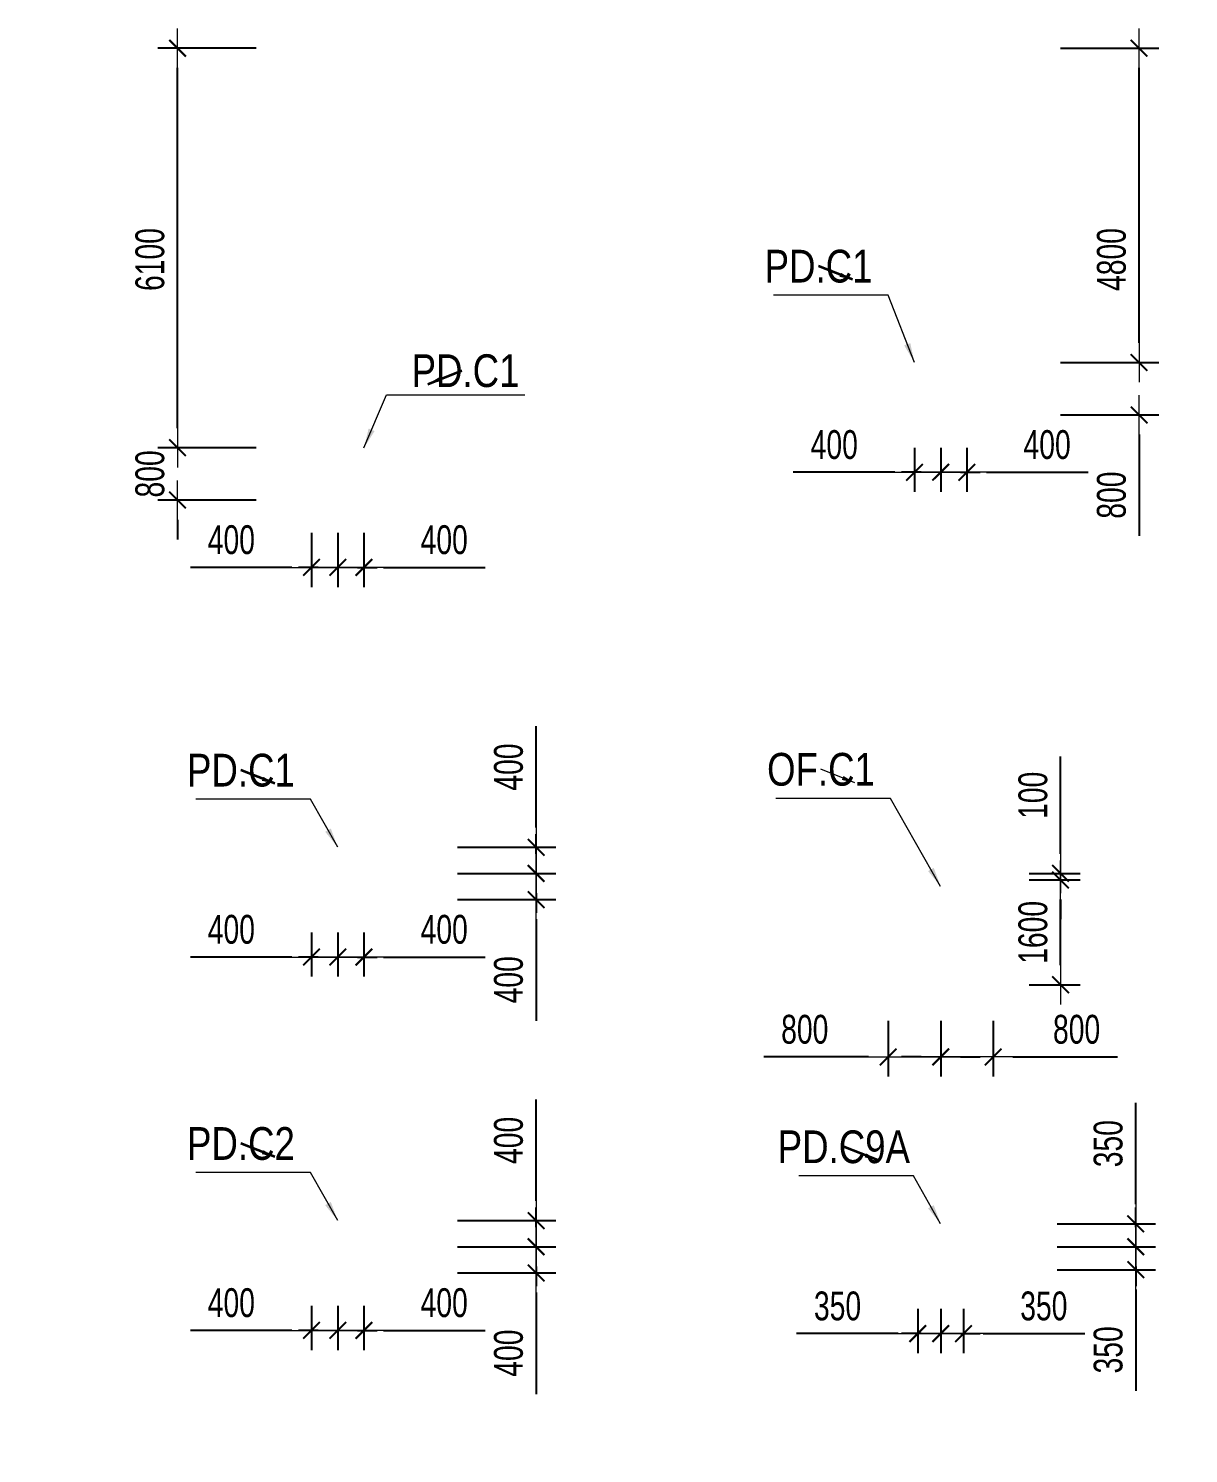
# Model space of a CAD drawing. Header units: millimetres. Extents: x -259680 to 286077, y 2206 to 90611.
# Drawn here: x 21281 to 38981, y 68444 to 90200 of the extents above; entities that cross this region are included whole.
import ezdxf
from ezdxf.enums import TextEntityAlignment as Align

# ---------------------------------------------------------------- set-up
doc = ezdxf.new("R2010")
doc.units = ezdxf.units.MM
doc.layers.get('0').update_dxf_attribs({"lineweight": 20})
doc.layers.get('Defpoints').update_dxf_attribs({"color": 151, "lineweight": 9})
for name, color, linetype, lineweight in [('$0$C1', 20, 'Continuous', 35), ('$1$NDC_S_ANNO', 7, 'Continuous', 20), ('$1$NDC_S_DIM', 1, 'Continuous', 15), ('$1$NDC_S_VN TEXT', 7, 'Continuous', 20), ('NDC_S_DIM', 1, 'Continuous', 15)]:
    doc.layers.add(name, color=color, linetype=linetype, lineweight=lineweight)
doc.styles.add('$1$NDC_DIM', font='', dxfattribs={"width": 0.75})
doc.styles.add('$2$ARIAL', font='arial.ttf', dxfattribs={"width": 0.8})
doc.styles.add('NDC_DIM', font='', dxfattribs={"width": 0.75})
doc.styles.get('$1$NDC_DIM').set_extended_font_data('Dotum')
doc.styles.get('NDC_DIM').set_extended_font_data('Dotum')
doc.dimstyles.new('$0$NDC_dim_150', dxfattribs={"dimscale": 150, "dimtxt": 2.2, "dimasz": 1.5, "dimexe": 1.5, "dimexo": 2.5, "dimgap": 1, "dimtad": 1, "dimdec": 0, "dimzin": 0, "dimdsep": 46, "dimtxsty": '$1$NDC_DIM', "dimblk": '$1$DIMMARK', "dimcen": 0.09, "dimdle": 1.2, "dimclrd": 1, "dimclre": 1, "dimclrt": 3, "dimadec": 0, "dimazin": 0, "dimtfac": 1, "dimtdec": 0, "dimtix": 1, "dimtofl": 0, "dimtmove": 0, "dimatfit": 3, "dimfxl": 0, "dimtolj": 1, "dimtzin": 0, "dimarcsym": 0})
doc.dimstyles.new('$1$NDC_dim_iso', dxfattribs={"dimtxt": 2.2, "dimasz": 1, "dimexe": 1.5, "dimexo": 2.5, "dimgap": 1, "dimtad": 1, "dimdec": 0, "dimzin": 0, "dimdsep": 46, "dimtxsty": '$1$NDC_DIM', "dimblk": '$1$DIMMARK', "dimcen": 0.09, "dimdle": 1.2, "dimclrd": 1, "dimclre": 1, "dimclrt": 3, "dimadec": 0, "dimazin": 0, "dimtfac": 1, "dimtdec": 0, "dimtix": 1, "dimtofl": 0, "dimtmove": 0, "dimatfit": 3, "dimfxl": 0, "dimtolj": 1, "dimtzin": 0, "dimarcsym": 0})
doc.dimstyles.new('NDC_dim_200', dxfattribs={"dimscale": 200, "dimtxt": 2.2, "dimasz": 1.5, "dimexe": 1.5, "dimexo": 2.5, "dimgap": 1, "dimtad": 1, "dimdec": 0, "dimzin": 0, "dimdsep": 46, "dimtxsty": 'NDC_DIM', "dimblk": 'DIMMARK', "dimcen": 0.09, "dimdle": 1.2, "dimclrd": 1, "dimclre": 1, "dimclrt": 3, "dimadec": 0, "dimazin": 0, "dimtfac": 1, "dimtdec": 0, "dimtix": 1, "dimtofl": 0, "dimtmove": 0, "dimatfit": 3, "dimfxl": 0, "dimtolj": 1, "dimtzin": 0, "dimarcsym": 0})

# ---------------------------------------------------------------- blocks, each defined once
blk = doc.blocks.new('$1$DIMMARK')
at = {"layer": '$1$NDC_S_DIM', "color": 1}
blk.add_line((-1.5, 0), (1, 0), dxfattribs=at)
at = {"layer": '$1$NDC_S_DIM', "color": 2, "const_width": 0.1}
blk.add_lwpolyline([(-0.424, -0.424), (0.424, 0.424)], dxfattribs=at)
blk = doc.blocks.new('DIMMARK')
at = {"layer": 'NDC_S_DIM', "color": 1}
blk.add_line((-1.5, 0), (1, 0), dxfattribs=at)
at = {"layer": 'NDC_S_DIM', "color": 2, "const_width": 0.1}
blk.add_lwpolyline([(-0.424, -0.424), (0.424, 0.424)], dxfattribs=at)
blk = doc.blocks.new('*D1291')
at = {"layer": 'Defpoints', "color": 0, "ltscale": 100, "transparency": 16777216}
for p in [(26000, 76900), (26400, 76900), (26400, 76024)]:
    blk.add_point(p, dxfattribs=at)
at = {"layer": 'NDC_S_DIM', "color": 1, "lineweight": -2, "ltscale": 100, "transparency": 16777216}
for p, q in [((26000, 76400), (26000, 75724)), ((26400, 76400), (26400, 75724)), ((25700, 76024), (25400, 76024)), ((26700, 76024), (28249, 76024))]:
    blk.add_line(p, q, dxfattribs=at)
at = {"layer": 'NDC_S_DIM', "color": 1, "lineweight": -2, "ltscale": 100, "transparency": 16777216, "xscale": 300, "yscale": 300, "zscale": 300}
blk.add_blockref('DIMMARK', (26000, 76024), dxfattribs=at)
at = {"layer": 'NDC_S_DIM', "color": 1, "lineweight": -2, "ltscale": 100, "transparency": 16777216, "xscale": 300, "yscale": 300, "zscale": 300, "rotation": 180}
blk.add_blockref('DIMMARK', (26400, 76024), dxfattribs=at)
at = {"layer": 'NDC_S_DIM', "color": 3, "ltscale": 100, "transparency": 16777216, "insert": (27624, 76444), "char_height": 440, "attachment_point": 5, "style": 'NDC_DIM'}
blk.add_mtext('\\A1;400', dxfattribs=at)
blk = doc.blocks.new('*D1292')
at = {"layer": 'Defpoints', "color": 0, "ltscale": 100, "transparency": 16777216}
for p in [(25600, 76900), (26000, 76900), (26000, 76024)]:
    blk.add_point(p, dxfattribs=at)
at = {"layer": 'NDC_S_DIM', "color": 1, "lineweight": -2, "ltscale": 100, "transparency": 16777216}
for p, q in [((25600, 76400), (25600, 75724)), ((26000, 76400), (26000, 75724)), ((25300, 76024), (23751, 76024)), ((26300, 76024), (26600, 76024))]:
    blk.add_line(p, q, dxfattribs=at)
at = {"layer": 'NDC_S_DIM', "color": 1, "lineweight": -2, "ltscale": 100, "transparency": 16777216, "xscale": 300, "yscale": 300, "zscale": 300}
blk.add_blockref('DIMMARK', (25600, 76024), dxfattribs=at)
at = {"layer": 'NDC_S_DIM', "color": 1, "lineweight": -2, "ltscale": 100, "transparency": 16777216, "xscale": 300, "yscale": 300, "zscale": 300, "rotation": 180}
blk.add_blockref('DIMMARK', (26000, 76024), dxfattribs=at)
at = {"layer": 'NDC_S_DIM', "color": 3, "ltscale": 100, "transparency": 16777216, "insert": (24376, 76444), "char_height": 440, "attachment_point": 5, "style": 'NDC_DIM'}
blk.add_mtext('\\A1;400', dxfattribs=at)
blk = doc.blocks.new('*D1293')
at = {"layer": 'Defpoints', "color": 0, "ltscale": 100, "transparency": 16777216}
for p in [(26300, 77700), (29027, 77700), (26300, 77300)]:
    blk.add_point(p, dxfattribs=at)
at = {"layer": 'NDC_S_DIM', "color": 1, "lineweight": -2, "ltscale": 100, "transparency": 16777216}
for p, q in [((29027, 78000), (29027, 79549)), ((27827, 77700), (29327, 77700)), ((27827, 77300), (29327, 77300)), ((29027, 77000), (29027, 76700))]:
    blk.add_line(p, q, dxfattribs=at)
at = {"layer": 'NDC_S_DIM', "color": 1, "lineweight": -2, "ltscale": 100, "transparency": 16777216, "xscale": 300, "yscale": 300, "zscale": 300}
for p, rotation in [((29027, 77700), 270), ((29027, 77300), 90)]:
    blk.add_blockref('DIMMARK', p, dxfattribs=dict(at, rotation=rotation))
at = {"layer": 'NDC_S_DIM', "color": 3, "ltscale": 100, "transparency": 16777216, "insert": (28607, 78924), "char_height": 440, "attachment_point": 5, "rotation": 90, "style": 'NDC_DIM'}
blk.add_mtext('\\A1;400', dxfattribs=at)
blk = doc.blocks.new('*D1294')
at = {"layer": 'Defpoints', "color": 0, "ltscale": 100, "transparency": 16777216}
for p in [(26300, 77300), (29027, 77300), (26300, 76900)]:
    blk.add_point(p, dxfattribs=at)
at = {"layer": 'NDC_S_DIM', "color": 1, "lineweight": -2, "ltscale": 100, "transparency": 16777216}
for p, q in [((29027, 77600), (29027, 77900)), ((27827, 77300), (29327, 77300)), ((27827, 76900), (29327, 76900)), ((29027, 76600), (29027, 75051))]:
    blk.add_line(p, q, dxfattribs=at)
at = {"layer": 'NDC_S_DIM', "color": 1, "lineweight": -2, "ltscale": 100, "transparency": 16777216, "xscale": 300, "yscale": 300, "zscale": 300}
for p, rotation in [((29027, 77300), 270), ((29027, 76900), 90)]:
    blk.add_blockref('DIMMARK', p, dxfattribs=dict(at, rotation=rotation))
at = {"layer": 'NDC_S_DIM', "color": 3, "ltscale": 100, "transparency": 16777216, "insert": (28607, 75676), "char_height": 440, "attachment_point": 5, "rotation": 90, "style": 'NDC_DIM'}
blk.add_mtext('\\A1;400', dxfattribs=at)
blk = doc.blocks.new('*D1303')
at = {"layer": 'Defpoints', "color": 0, "ltscale": 100, "transparency": 16777216}
for p in [(26000, 71200), (26400, 71200), (26400, 70324)]:
    blk.add_point(p, dxfattribs=at)
at = {"layer": 'NDC_S_DIM', "color": 1, "lineweight": -2, "ltscale": 100, "transparency": 16777216}
for p, q in [((26000, 70700), (26000, 70024)), ((26400, 70700), (26400, 70024)), ((25700, 70324), (25400, 70324)), ((26700, 70324), (28249, 70324))]:
    blk.add_line(p, q, dxfattribs=at)
at = {"layer": 'NDC_S_DIM', "color": 1, "lineweight": -2, "ltscale": 100, "transparency": 16777216, "xscale": 300, "yscale": 300, "zscale": 300}
blk.add_blockref('DIMMARK', (26000, 70324), dxfattribs=at)
at = {"layer": 'NDC_S_DIM', "color": 1, "lineweight": -2, "ltscale": 100, "transparency": 16777216, "xscale": 300, "yscale": 300, "zscale": 300, "rotation": 180}
blk.add_blockref('DIMMARK', (26400, 70324), dxfattribs=at)
at = {"layer": 'NDC_S_DIM', "color": 3, "ltscale": 100, "transparency": 16777216, "insert": (27624, 70744), "char_height": 440, "attachment_point": 5, "style": 'NDC_DIM'}
blk.add_mtext('\\A1;400', dxfattribs=at)
blk = doc.blocks.new('*D1304')
at = {"layer": 'Defpoints', "color": 0, "ltscale": 100, "transparency": 16777216}
for p in [(25600, 71200), (26000, 71200), (26000, 70324)]:
    blk.add_point(p, dxfattribs=at)
at = {"layer": 'NDC_S_DIM', "color": 1, "lineweight": -2, "ltscale": 100, "transparency": 16777216}
for p, q in [((25600, 70700), (25600, 70024)), ((26000, 70700), (26000, 70024)), ((25300, 70324), (23751, 70324)), ((26300, 70324), (26600, 70324))]:
    blk.add_line(p, q, dxfattribs=at)
at = {"layer": 'NDC_S_DIM', "color": 1, "lineweight": -2, "ltscale": 100, "transparency": 16777216, "xscale": 300, "yscale": 300, "zscale": 300}
blk.add_blockref('DIMMARK', (25600, 70324), dxfattribs=at)
at = {"layer": 'NDC_S_DIM', "color": 1, "lineweight": -2, "ltscale": 100, "transparency": 16777216, "xscale": 300, "yscale": 300, "zscale": 300, "rotation": 180}
blk.add_blockref('DIMMARK', (26000, 70324), dxfattribs=at)
at = {"layer": 'NDC_S_DIM', "color": 3, "ltscale": 100, "transparency": 16777216, "insert": (24376, 70744), "char_height": 440, "attachment_point": 5, "style": 'NDC_DIM'}
blk.add_mtext('\\A1;400', dxfattribs=at)
blk = doc.blocks.new('*D1305')
at = {"layer": 'Defpoints', "color": 0, "ltscale": 100, "transparency": 16777216}
for p in [(26400, 72000), (29027, 72000), (26400, 71600)]:
    blk.add_point(p, dxfattribs=at)
at = {"layer": 'NDC_S_DIM', "color": 1, "lineweight": -2, "ltscale": 100, "transparency": 16777216}
for p, q in [((29027, 72300), (29027, 73849)), ((27827, 72000), (29327, 72000)), ((27827, 71600), (29327, 71600)), ((29027, 71300), (29027, 71000))]:
    blk.add_line(p, q, dxfattribs=at)
at = {"layer": 'NDC_S_DIM', "color": 1, "lineweight": -2, "ltscale": 100, "transparency": 16777216, "xscale": 300, "yscale": 300, "zscale": 300}
for p, rotation in [((29027, 72000), 270), ((29027, 71600), 90)]:
    blk.add_blockref('DIMMARK', p, dxfattribs=dict(at, rotation=rotation))
at = {"layer": 'NDC_S_DIM', "color": 3, "ltscale": 100, "transparency": 16777216, "insert": (28607, 73224), "char_height": 440, "attachment_point": 5, "rotation": 90, "style": 'NDC_DIM'}
blk.add_mtext('\\A1;400', dxfattribs=at)
blk = doc.blocks.new('*D1306')
at = {"layer": 'Defpoints', "color": 0, "ltscale": 100, "transparency": 16777216}
for p in [(26400, 71600), (29027, 71600), (26400, 71200)]:
    blk.add_point(p, dxfattribs=at)
at = {"layer": 'NDC_S_DIM', "color": 1, "lineweight": -2, "ltscale": 100, "transparency": 16777216}
for p, q in [((29027, 71900), (29027, 72200)), ((27827, 71600), (29327, 71600)), ((27827, 71200), (29327, 71200)), ((29027, 70900), (29027, 69351))]:
    blk.add_line(p, q, dxfattribs=at)
at = {"layer": 'NDC_S_DIM', "color": 1, "lineweight": -2, "ltscale": 100, "transparency": 16777216, "xscale": 300, "yscale": 300, "zscale": 300}
for p, rotation in [((29027, 71600), 270), ((29027, 71200), 90)]:
    blk.add_blockref('DIMMARK', p, dxfattribs=dict(at, rotation=rotation))
at = {"layer": 'NDC_S_DIM', "color": 3, "ltscale": 100, "transparency": 16777216, "insert": (28607, 69976), "char_height": 440, "attachment_point": 5, "rotation": 90, "style": 'NDC_DIM'}
blk.add_mtext('\\A1;400', dxfattribs=at)
blk = doc.blocks.new('*D1369')
at = {"layer": 'Defpoints', "color": 0, "ltscale": 100, "transparency": 16777216}
for p in [(26000, 83000), (26400, 83000), (26400, 81973)]:
    blk.add_point(p, dxfattribs=at)
at = {"layer": 'NDC_S_DIM', "color": 1, "lineweight": -2, "ltscale": 100, "transparency": 16777216}
for p, q in [((26000, 82500), (26000, 81673)), ((26400, 82500), (26400, 81673)), ((25700, 81973), (25400, 81973)), ((26700, 81973), (28249, 81973))]:
    blk.add_line(p, q, dxfattribs=at)
at = {"layer": 'NDC_S_DIM', "color": 1, "lineweight": -2, "ltscale": 100, "transparency": 16777216, "xscale": 300, "yscale": 300, "zscale": 300}
blk.add_blockref('DIMMARK', (26000, 81973), dxfattribs=at)
at = {"layer": 'NDC_S_DIM', "color": 1, "lineweight": -2, "ltscale": 100, "transparency": 16777216, "xscale": 300, "yscale": 300, "zscale": 300, "rotation": 180}
blk.add_blockref('DIMMARK', (26400, 81973), dxfattribs=at)
at = {"layer": 'NDC_S_DIM', "color": 3, "ltscale": 100, "transparency": 16777216, "insert": (27624, 82393), "char_height": 440, "attachment_point": 5, "style": 'NDC_DIM'}
blk.add_mtext('\\A1;400', dxfattribs=at)
blk = doc.blocks.new('*D1370')
at = {"layer": 'Defpoints', "color": 0, "ltscale": 100, "transparency": 16777216}
for p in [(25600, 83000), (26000, 83000), (26000, 81973)]:
    blk.add_point(p, dxfattribs=at)
at = {"layer": 'NDC_S_DIM', "color": 1, "lineweight": -2, "ltscale": 100, "transparency": 16777216}
for p, q in [((25600, 82500), (25600, 81673)), ((26000, 82500), (26000, 81673)), ((25300, 81973), (23751, 81973)), ((26300, 81973), (26600, 81973))]:
    blk.add_line(p, q, dxfattribs=at)
at = {"layer": 'NDC_S_DIM', "color": 1, "lineweight": -2, "ltscale": 100, "transparency": 16777216, "xscale": 300, "yscale": 300, "zscale": 300}
blk.add_blockref('DIMMARK', (25600, 81973), dxfattribs=at)
at = {"layer": 'NDC_S_DIM', "color": 1, "lineweight": -2, "ltscale": 100, "transparency": 16777216, "xscale": 300, "yscale": 300, "zscale": 300, "rotation": 180}
blk.add_blockref('DIMMARK', (26000, 81973), dxfattribs=at)
at = {"layer": 'NDC_S_DIM', "color": 3, "ltscale": 100, "transparency": 16777216, "insert": (24376, 82393), "char_height": 440, "attachment_point": 5, "style": 'NDC_DIM'}
blk.add_mtext('\\A1;400', dxfattribs=at)
blk = doc.blocks.new('*D1371')
at = {"layer": 'Defpoints', "color": 0, "ltscale": 100, "transparency": 16777216}
for p in [(35200, 84300), (35600, 84300), (35600, 83425)]:
    blk.add_point(p, dxfattribs=at)
at = {"layer": 'NDC_S_DIM', "color": 1, "lineweight": -2, "ltscale": 100, "transparency": 16777216}
for p, q in [((35200, 83800), (35200, 83125)), ((35600, 83800), (35600, 83125)), ((34900, 83425), (34600, 83425)), ((35900, 83425), (37449, 83425))]:
    blk.add_line(p, q, dxfattribs=at)
at = {"layer": 'NDC_S_DIM', "color": 1, "lineweight": -2, "ltscale": 100, "transparency": 16777216, "xscale": 300, "yscale": 300, "zscale": 300}
blk.add_blockref('DIMMARK', (35200, 83425), dxfattribs=at)
at = {"layer": 'NDC_S_DIM', "color": 1, "lineweight": -2, "ltscale": 100, "transparency": 16777216, "xscale": 300, "yscale": 300, "zscale": 300, "rotation": 180}
blk.add_blockref('DIMMARK', (35600, 83425), dxfattribs=at)
at = {"layer": 'NDC_S_DIM', "color": 3, "ltscale": 100, "transparency": 16777216, "insert": (36824, 83845), "char_height": 440, "attachment_point": 5, "style": 'NDC_DIM'}
blk.add_mtext('\\A1;400', dxfattribs=at)
blk = doc.blocks.new('*D1372')
at = {"layer": 'Defpoints', "color": 0, "ltscale": 100, "transparency": 16777216}
for p in [(34800, 84300), (35200, 84300), (35200, 83425)]:
    blk.add_point(p, dxfattribs=at)
at = {"layer": 'NDC_S_DIM', "color": 1, "lineweight": -2, "ltscale": 100, "transparency": 16777216}
for p, q in [((34800, 83800), (34800, 83125)), ((35200, 83800), (35200, 83125)), ((34500, 83425), (32951, 83425)), ((35500, 83425), (35800, 83425))]:
    blk.add_line(p, q, dxfattribs=at)
at = {"layer": 'NDC_S_DIM', "color": 1, "lineweight": -2, "ltscale": 100, "transparency": 16777216, "xscale": 300, "yscale": 300, "zscale": 300}
blk.add_blockref('DIMMARK', (34800, 83425), dxfattribs=at)
at = {"layer": 'NDC_S_DIM', "color": 1, "lineweight": -2, "ltscale": 100, "transparency": 16777216, "xscale": 300, "yscale": 300, "zscale": 300, "rotation": 180}
blk.add_blockref('DIMMARK', (35200, 83425), dxfattribs=at)
at = {"layer": 'NDC_S_DIM', "color": 3, "ltscale": 100, "transparency": 16777216, "insert": (33576, 83845), "char_height": 440, "attachment_point": 5, "style": 'NDC_DIM'}
blk.add_mtext('\\A1;400', dxfattribs=at)
blk = doc.blocks.new('*D1385')
at = {"layer": 'Defpoints', "color": 0, "ltscale": 100, "transparency": 16777216}
for p in [(23555, 89900), (25600, 89900), (25600, 83800)]:
    blk.add_point(p, dxfattribs=at)
at = {"layer": 'NDC_S_DIM', "color": 1, "lineweight": -2, "ltscale": 100, "transparency": 16777216}
for p, q in [((24755, 89900), (23255, 89900)), ((23555, 84100), (23555, 89600)), ((24755, 83800), (23255, 83800))]:
    blk.add_line(p, q, dxfattribs=at)
at = {"layer": 'NDC_S_DIM', "color": 1, "lineweight": -2, "ltscale": 100, "transparency": 16777216, "xscale": 300, "yscale": 300, "zscale": 300}
for p, rotation in [((23555, 89900), 90), ((23555, 83800), 270)]:
    blk.add_blockref('DIMMARK', p, dxfattribs=dict(at, rotation=rotation))
at = {"layer": 'NDC_S_DIM', "color": 3, "ltscale": 100, "transparency": 16777216, "insert": (23135, 86673), "char_height": 440, "attachment_point": 5, "rotation": 90, "style": 'NDC_DIM'}
blk.add_mtext('\\A1;6100', dxfattribs=at)
blk = doc.blocks.new('*D1386')
at = {"layer": 'Defpoints', "color": 0, "ltscale": 100, "transparency": 16777216}
for p in [(23555, 83800), (25600, 83800), (25600, 83000)]:
    blk.add_point(p, dxfattribs=at)
at = {"layer": 'NDC_S_DIM', "color": 1, "lineweight": -2, "ltscale": 100, "transparency": 16777216}
for p, q in [((23555, 84100), (23555, 84400)), ((24755, 83800), (23255, 83800)), ((24755, 83000), (23255, 83000)), ((23555, 82700), (23555, 82400))]:
    blk.add_line(p, q, dxfattribs=at)
at = {"layer": 'NDC_S_DIM', "color": 1, "lineweight": -2, "ltscale": 100, "transparency": 16777216, "xscale": 300, "yscale": 300, "zscale": 300}
for p, rotation in [((23555, 83800), 270), ((23555, 83000), 90)]:
    blk.add_blockref('DIMMARK', p, dxfattribs=dict(at, rotation=rotation))
at = {"layer": 'NDC_S_DIM', "color": 3, "ltscale": 100, "transparency": 16777216, "insert": (23135, 83400), "char_height": 440, "attachment_point": 5, "rotation": 90, "style": 'NDC_DIM'}
blk.add_mtext('\\A1;800', dxfattribs=at)
blk = doc.blocks.new('*D1387')
at = {"layer": 'Defpoints', "color": 0, "ltscale": 100, "transparency": 16777216}
for p in [(35600, 89900), (38227, 89900), (35600, 85100)]:
    blk.add_point(p, dxfattribs=at)
at = {"layer": 'NDC_S_DIM', "color": 1, "lineweight": -2, "ltscale": 100, "transparency": 16777216}
for p, q in [((37027, 89900), (38527, 89900)), ((38227, 85400), (38227, 89600)), ((37027, 85100), (38527, 85100))]:
    blk.add_line(p, q, dxfattribs=at)
at = {"layer": 'NDC_S_DIM', "color": 1, "lineweight": -2, "ltscale": 100, "transparency": 16777216, "xscale": 300, "yscale": 300, "zscale": 300}
for p, rotation in [((38227, 89900), 90), ((38227, 85100), 270)]:
    blk.add_blockref('DIMMARK', p, dxfattribs=dict(at, rotation=rotation))
at = {"layer": 'NDC_S_DIM', "color": 3, "ltscale": 100, "transparency": 16777216, "insert": (37807, 86673), "char_height": 440, "attachment_point": 5, "rotation": 90, "style": 'NDC_DIM'}
blk.add_mtext('\\A1;4800', dxfattribs=at)
blk = doc.blocks.new('*D1388')
at = {"layer": 'Defpoints', "color": 0, "ltscale": 100, "transparency": 16777216}
for p in [(35600, 85100), (38227, 85100), (35600, 84300)]:
    blk.add_point(p, dxfattribs=at)
at = {"layer": 'NDC_S_DIM', "color": 1, "lineweight": -2, "ltscale": 100, "transparency": 16777216}
for p, q in [((38227, 85400), (38227, 85700)), ((37027, 85100), (38527, 85100)), ((37027, 84300), (38527, 84300)), ((38227, 84000), (38227, 82452))]:
    blk.add_line(p, q, dxfattribs=at)
at = {"layer": 'NDC_S_DIM', "color": 1, "lineweight": -2, "ltscale": 100, "transparency": 16777216, "xscale": 300, "yscale": 300, "zscale": 300}
for p, rotation in [((38227, 85100), 270), ((38227, 84300), 90)]:
    blk.add_blockref('DIMMARK', p, dxfattribs=dict(at, rotation=rotation))
at = {"layer": 'NDC_S_DIM', "color": 3, "ltscale": 100, "transparency": 16777216, "insert": (37807, 83076), "char_height": 440, "attachment_point": 5, "rotation": 90, "style": 'NDC_DIM'}
blk.add_mtext('\\A1;800', dxfattribs=at)
blk = doc.blocks.new('*D1399')
at = {"layer": 'Defpoints', "color": 0, "ltscale": 100, "transparency": 16777216}
for p in [(34400, 75550), (35200, 75550), (35200, 74498)]:
    blk.add_point(p, dxfattribs=at)
at = {"layer": 'NDC_S_DIM', "color": 1, "lineweight": -2, "ltscale": 100, "transparency": 16777216}
for p, q in [((34400, 75050), (34400, 74198)), ((35200, 75050), (35200, 74198)), ((34100, 74498), (32501, 74498)), ((35500, 74498), (35800, 74498))]:
    blk.add_line(p, q, dxfattribs=at)
at = {"layer": 'NDC_S_DIM', "color": 1, "lineweight": -2, "ltscale": 100, "transparency": 16777216, "xscale": 300, "yscale": 300, "zscale": 300}
blk.add_blockref('DIMMARK', (34400, 74498), dxfattribs=at)
at = {"layer": 'NDC_S_DIM', "color": 1, "lineweight": -2, "ltscale": 100, "transparency": 16777216, "xscale": 300, "yscale": 300, "zscale": 300, "rotation": 180}
blk.add_blockref('DIMMARK', (35200, 74498), dxfattribs=at)
at = {"layer": 'NDC_S_DIM', "color": 3, "ltscale": 100, "transparency": 16777216, "insert": (33126, 74918), "char_height": 440, "attachment_point": 5, "style": 'NDC_DIM'}
blk.add_mtext('\\A1;800', dxfattribs=at)
blk = doc.blocks.new('*D1400')
at = {"layer": 'Defpoints', "color": 0, "ltscale": 100, "transparency": 16777216}
for p in [(35200, 75550), (36000, 75550), (36000, 74498)]:
    blk.add_point(p, dxfattribs=at)
at = {"layer": 'NDC_S_DIM', "color": 1, "lineweight": -2, "ltscale": 100, "transparency": 16777216}
for p, q in [((35200, 75050), (35200, 74198)), ((36000, 75050), (36000, 74198)), ((34900, 74498), (34600, 74498)), ((36300, 74498), (37899, 74498))]:
    blk.add_line(p, q, dxfattribs=at)
at = {"layer": 'NDC_S_DIM', "color": 1, "lineweight": -2, "ltscale": 100, "transparency": 16777216, "xscale": 300, "yscale": 300, "zscale": 300}
blk.add_blockref('DIMMARK', (35200, 74498), dxfattribs=at)
at = {"layer": 'NDC_S_DIM', "color": 1, "lineweight": -2, "ltscale": 100, "transparency": 16777216, "xscale": 300, "yscale": 300, "zscale": 300, "rotation": 180}
blk.add_blockref('DIMMARK', (36000, 74498), dxfattribs=at)
at = {"layer": 'NDC_S_DIM', "color": 3, "ltscale": 100, "transparency": 16777216, "insert": (37274, 74918), "char_height": 440, "attachment_point": 5, "style": 'NDC_DIM'}
blk.add_mtext('\\A1;800', dxfattribs=at)
blk = doc.blocks.new('*D1401')
at = {"layer": 'Defpoints', "color": 0, "ltscale": 100, "transparency": 16777216}
for p in [(36050, 77200), (37029, 77200), (36050, 75600)]:
    blk.add_point(p, dxfattribs=at)
at = {"layer": 'NDC_S_DIM', "color": 1, "lineweight": -2, "ltscale": 100, "transparency": 16777216}
for p, q in [((36550, 77200), (37329, 77200)), ((37029, 75900), (37029, 76900)), ((36550, 75600), (37329, 75600))]:
    blk.add_line(p, q, dxfattribs=at)
at = {"layer": 'NDC_S_DIM', "color": 1, "lineweight": -2, "ltscale": 100, "transparency": 16777216, "xscale": 300, "yscale": 300, "zscale": 300}
for p, rotation in [((37029, 77200), 90), ((37029, 75600), 270)]:
    blk.add_blockref('DIMMARK', p, dxfattribs=dict(at, rotation=rotation))
at = {"layer": 'NDC_S_DIM', "color": 3, "ltscale": 100, "transparency": 16777216, "insert": (36609, 76400), "char_height": 440, "attachment_point": 5, "rotation": 90, "style": 'NDC_DIM'}
blk.add_mtext('\\A1;1600', dxfattribs=at)
blk = doc.blocks.new('*D1402')
at = {"layer": 'Defpoints', "color": 0, "ltscale": 100, "transparency": 16777216}
for p in [(36050, 77300), (37029, 77300), (36050, 77200)]:
    blk.add_point(p, dxfattribs=at)
at = {"layer": 'NDC_S_DIM', "color": 1, "lineweight": -2, "ltscale": 100, "transparency": 16777216}
for p, q in [((37029, 77600), (37029, 79086)), ((36550, 77300), (37329, 77300)), ((36550, 77200), (37329, 77200)), ((37029, 76900), (37029, 76600))]:
    blk.add_line(p, q, dxfattribs=at)
at = {"layer": 'NDC_S_DIM', "color": 1, "lineweight": -2, "ltscale": 100, "transparency": 16777216, "xscale": 300, "yscale": 300, "zscale": 300}
for p, rotation in [((37029, 77300), 270), ((37029, 77200), 90)]:
    blk.add_blockref('DIMMARK', p, dxfattribs=dict(at, rotation=rotation))
at = {"layer": 'NDC_S_DIM', "color": 3, "ltscale": 100, "transparency": 16777216, "insert": (36609, 78493), "char_height": 440, "attachment_point": 5, "rotation": 90, "style": 'NDC_DIM'}
blk.add_mtext('\\A1;100', dxfattribs=at)
blk = doc.blocks.new('*D1415')
at = {"layer": 'Defpoints', "color": 0, "ltscale": 100, "transparency": 16777216}
for p in [(35200, 71150), (35550, 71150), (35550, 70274)]:
    blk.add_point(p, dxfattribs=at)
at = {"layer": 'NDC_S_DIM', "color": 1, "lineweight": -2, "ltscale": 100, "transparency": 16777216}
for p, q in [((35200, 70650), (35200, 69974)), ((35550, 70650), (35550, 69974)), ((34900, 70274), (34600, 70274)), ((35850, 70274), (37399, 70274))]:
    blk.add_line(p, q, dxfattribs=at)
at = {"layer": 'NDC_S_DIM', "color": 1, "lineweight": -2, "ltscale": 100, "transparency": 16777216, "xscale": 300, "yscale": 300, "zscale": 300}
blk.add_blockref('DIMMARK', (35200, 70274), dxfattribs=at)
at = {"layer": 'NDC_S_DIM', "color": 1, "lineweight": -2, "ltscale": 100, "transparency": 16777216, "xscale": 300, "yscale": 300, "zscale": 300, "rotation": 180}
blk.add_blockref('DIMMARK', (35550, 70274), dxfattribs=at)
at = {"layer": 'NDC_S_DIM', "color": 3, "ltscale": 100, "transparency": 16777216, "insert": (36774, 70694), "char_height": 440, "attachment_point": 5, "style": 'NDC_DIM'}
blk.add_mtext('\\A1;350', dxfattribs=at)
blk = doc.blocks.new('*D1416')
at = {"layer": 'Defpoints', "color": 0, "ltscale": 100, "transparency": 16777216}
for p in [(34850, 71150), (35200, 71150), (35200, 70274)]:
    blk.add_point(p, dxfattribs=at)
at = {"layer": 'NDC_S_DIM', "color": 1, "lineweight": -2, "ltscale": 100, "transparency": 16777216}
for p, q in [((34850, 70650), (34850, 69974)), ((35200, 70650), (35200, 69974)), ((34550, 70274), (33001, 70274)), ((35500, 70274), (35800, 70274))]:
    blk.add_line(p, q, dxfattribs=at)
at = {"layer": 'NDC_S_DIM', "color": 1, "lineweight": -2, "ltscale": 100, "transparency": 16777216, "xscale": 300, "yscale": 300, "zscale": 300}
blk.add_blockref('DIMMARK', (34850, 70274), dxfattribs=at)
at = {"layer": 'NDC_S_DIM', "color": 1, "lineweight": -2, "ltscale": 100, "transparency": 16777216, "xscale": 300, "yscale": 300, "zscale": 300, "rotation": 180}
blk.add_blockref('DIMMARK', (35200, 70274), dxfattribs=at)
at = {"layer": 'NDC_S_DIM', "color": 3, "ltscale": 100, "transparency": 16777216, "insert": (33626, 70694), "char_height": 440, "attachment_point": 5, "style": 'NDC_DIM'}
blk.add_mtext('\\A1;350', dxfattribs=at)
blk = doc.blocks.new('*D1417')
at = {"layer": 'Defpoints', "color": 0, "ltscale": 100, "transparency": 16777216}
for p in [(35550, 71950), (38177, 71950), (35550, 71600)]:
    blk.add_point(p, dxfattribs=at)
at = {"layer": 'NDC_S_DIM', "color": 1, "lineweight": -2, "ltscale": 100, "transparency": 16777216}
for p, q in [((38177, 72250), (38177, 73799)), ((36977, 71950), (38477, 71950)), ((36977, 71600), (38477, 71600)), ((38177, 71300), (38177, 71000))]:
    blk.add_line(p, q, dxfattribs=at)
at = {"layer": 'NDC_S_DIM', "color": 1, "lineweight": -2, "ltscale": 100, "transparency": 16777216, "xscale": 300, "yscale": 300, "zscale": 300}
for p, rotation in [((38177, 71950), 270), ((38177, 71600), 90)]:
    blk.add_blockref('DIMMARK', p, dxfattribs=dict(at, rotation=rotation))
at = {"layer": 'NDC_S_DIM', "color": 3, "ltscale": 100, "transparency": 16777216, "insert": (37757, 73174), "char_height": 440, "attachment_point": 5, "rotation": 90, "style": 'NDC_DIM'}
blk.add_mtext('\\A1;350', dxfattribs=at)
blk = doc.blocks.new('*D1418')
at = {"layer": 'Defpoints', "color": 0, "ltscale": 100, "transparency": 16777216}
for p in [(35550, 71600), (38177, 71600), (35550, 71250)]:
    blk.add_point(p, dxfattribs=at)
at = {"layer": 'NDC_S_DIM', "color": 1, "lineweight": -2, "ltscale": 100, "transparency": 16777216}
for p, q in [((38177, 71900), (38177, 72200)), ((36977, 71600), (38477, 71600)), ((36977, 71250), (38477, 71250)), ((38177, 70950), (38177, 69401))]:
    blk.add_line(p, q, dxfattribs=at)
at = {"layer": 'NDC_S_DIM', "color": 1, "lineweight": -2, "ltscale": 100, "transparency": 16777216, "xscale": 300, "yscale": 300, "zscale": 300}
for p, rotation in [((38177, 71600), 270), ((38177, 71250), 90)]:
    blk.add_blockref('DIMMARK', p, dxfattribs=dict(at, rotation=rotation))
at = {"layer": 'NDC_S_DIM', "color": 3, "ltscale": 100, "transparency": 16777216, "insert": (37757, 70026), "char_height": 440, "attachment_point": 5, "rotation": 90, "style": 'NDC_DIM'}
blk.add_mtext('\\A1;350', dxfattribs=at)
blk = doc.blocks.new('*U212')
at = {"layer": '$1$NDC_S_ANNO', "ltscale": 0.8, "style": '$2$ARIAL', "width": 0.8}
blk.add_attdef('TEN', text='', height=2.5, dxfattribs=at).set_placement((-2.58, 1.03), align=Align.MIDDLE_CENTER)
at = {"layer": '$1$NDC_S_ANNO', "ltscale": 0.8, "style": '$2$ARIAL', "width": 0.8, "flags": 1}
blk.add_attdef('CHU_THICH', text='', height=2.5, dxfattribs=at).set_placement((0, 0), align=Align.MIDDLE_CENTER)
at = {"layer": 'Defpoints'}
blk.add_leader([(0, 0), (-2.58, 1.03)], dimstyle='$1$NDC_dim_iso', override={"dimgap": 0.625, "dimtad": 0}, dxfattribs=at)
blk = doc.blocks.new('$0$co t check')
at = {"layer": '$0$C1', "xscale": 200, "yscale": 200, "zscale": 200}
for p, values in [((31812, 86366), {'TEN': 'PD.C1'}), ((22998, 78671), {'TEN': 'PD.C1'}), ((22998, 72971), {'TEN': 'PD.C2'}), ((32198, 72921), {'TEN': 'PD.C9A'})]:
    blk.add_blockref('*U212', p, dxfattribs=at).add_auto_attribs(values)
at = {"layer": '$0$C1'}
ref = blk.add_blockref('*U212', (25334, 84771), dxfattribs=dict(at, xscale=-200, yscale=200, zscale=200))
ref.add_attrib('TEN', 'PD.C1', dxfattribs={"layer": '$1$NDC_S_ANNO', "ltscale": 0.8, "height": 500, "style": '$2$ARIAL', "width": 0.8}).set_placement((25909, 84976), align=Align.MIDDLE_CENTER)
at = {"layer": '$1$NDC_S_VN TEXT', "xscale": 200, "yscale": 200, "zscale": 200}
blk.add_blockref('*U212', (31849, 78684), dxfattribs=at).add_auto_attribs({'TEN': 'OF.C1'})
at = {"layer": '$0$C1'}
for points in [[(32759, 85100), (32356, 86127), (30606, 86127)], [(24359, 83797), (24702, 84609), (26814, 84609)], [(23959, 77700), (23542, 78432), (21793, 78432)], [(23959, 72000), (23542, 72732), (21793, 72732)], [(33159, 71950), (32742, 72682), (30993, 72682)]]:
    blk.add_leader(points, dimstyle='$0$NDC_dim_150', override={"dimasz": 2, "dimgap": 1, "dimtad": 0}, dxfattribs=at)
blk.add_leader([(33159, 77100), (32393, 78445), (30643, 78445)], dimstyle='$0$NDC_dim_150', override={"dimasz": 2, "dimgap": 1, "dimtad": 0})

msp = doc.modelspace()

# ---------------------------------------------------------------- hatches: boundary and pattern name
at = {"layer": 'NDC_S_DIM', "ltscale": 100}
h = msp.add_hatch(dxfattribs=at)
h.set_pattern_fill('CROSS', color=256, scale=50)
h.paths.add_polyline_path([(87300, 89500), (87300, 71950), (63350, 71950), (63350, 66800), (44500, 66800), (44500, 64200), (3550, 64200), (3550, 89500)], flags=17)
h.paths.add_polyline_path([(87300, 89500), (87300, 71950), (63350, 71950), (63350, 66800), (44500, 66800), (44500, 64200), (3550, 64200), (3550, 89500)], flags=17)

# ---------------------------------------------------------------- block references
at = {"layer": '$1$NDC_S_DIM'}
msp.add_blockref('$0$co t check', (2040.6, 0), dxfattribs=at)

# ---------------------------------------------------------------- dimensions: what is measured, and where the dimension line sits
at = {"layer": 'NDC_S_DIM', "ltscale": 100}
for base, p1, p2, picture, middle in [((23555, 89900), (25600, 83800), (25600, 89900), '*D1385', (23555, 86672.5)), ((38226.7, 89900.1), (35600, 85100.1), (35600, 89900.1), '*D1387', (38226.7, 86672.7)), ((38226.7, 85100.1), (35600, 84300.1), (35600, 85100.1), '*D1388', (38226.7, 83075.9)), ((23555, 83800), (25600, 83000), (25600, 83800), '*D1386', (23555, 83400)), ((29026.7, 77700), (26300, 77300), (26300, 77700), '*D1293', (29026.7, 78924.3)), ((37029.3, 77300), (36050, 77200), (36050, 77300), '*D1402', (37029.3, 78492.9)), ((29026.7, 77300), (26300, 76900), (26300, 77300), '*D1294', (29026.7, 75675.7)), ((29026.7, 72000), (26400, 71600), (26400, 72000), '*D1305', (29026.7, 73224.3)), ((38176.7, 71950), (35550, 71600), (35550, 71950), '*D1417', (38176.7, 73174.3)), ((29026.7, 71600), (26400, 71200), (26400, 71600), '*D1306', (29026.7, 69975.7)), ((38176.7, 71600), (35550, 71250), (35550, 71600), '*D1418', (38176.7, 70025.7))]:
    dim = msp.add_linear_dim(base=base, p1=p1, p2=p2, angle=90, dimstyle='NDC_dim_200', dxfattribs=at)
    dim.commit()
    dim.dimension.update_dxf_attribs({"geometry": picture, "text_midpoint": middle, "dimtype": 160})
for base, p1, p2, picture, middle in [((35200, 83424.6), (34800, 84300.1), (35200, 84300.1), '*D1372', (33575.7, 83424.6)), ((35600, 83424.6), (35200, 84300.1), (35600, 84300.1), '*D1371', (36824.3, 83424.6)), ((26000, 81972.6), (25600, 83000), (26000, 83000), '*D1370', (24375.7, 81972.6)), ((26400, 81972.6), (26000, 83000), (26400, 83000), '*D1369', (27624.3, 81972.6)), ((26000, 76024.4), (25600, 76900), (26000, 76900), '*D1292', (24375.7, 76024.4)), ((26400, 76024.4), (26000, 76900), (26400, 76900), '*D1291', (27624.3, 76024.4)), ((35200, 74498.1), (34400, 75550), (35200, 75550), '*D1399', (33125.7, 74498.1)), ((36000, 74498.1), (35200, 75550), (36000, 75550), '*D1400', (37274.3, 74498.1)), ((26000, 70324.4), (25600, 71200), (26000, 71200), '*D1304', (24375.7, 70324.4)), ((26400, 70324.4), (26000, 71200), (26400, 71200), '*D1303', (27624.3, 70324.4)), ((35200, 70274.4), (34850, 71150), (35200, 71150), '*D1416', (33625.7, 70274.4)), ((35550, 70274.4), (35200, 71150), (35550, 71150), '*D1415', (36774.3, 70274.4))]:
    dim = msp.add_linear_dim(base=base, p1=p1, p2=p2, dimstyle='NDC_dim_200', dxfattribs=at)
    dim.commit()
    dim.dimension.update_dxf_attribs({"geometry": picture, "text_midpoint": middle, "dimtype": 160})
dim = msp.add_linear_dim(base=(37029.3, 77200), p1=(36050, 75600), p2=(36050, 77200), angle=90, dimstyle='NDC_dim_200', dxfattribs=at)
dim.commit()
dim.dimension.update_dxf_attribs({"geometry": '*D1401', "text_midpoint": (36609.3, 76400)})

doc.saveas('drawing.dxf')
